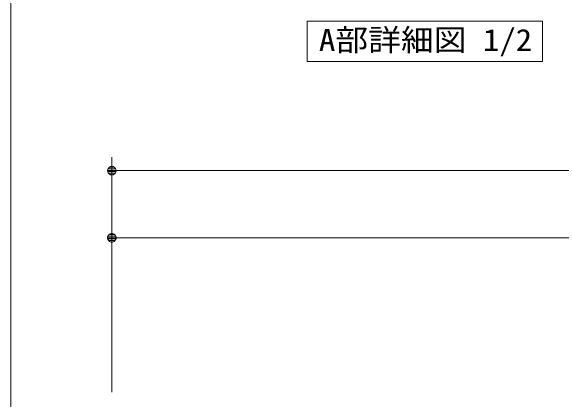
# Model space of a CAD drawing. Units: millimetres, scale not verified. Extents: x -6062 to 6062, y -3045 to 3045.
# Drawn here: x -5788 to -4969, y 1430 to 2008 of the extents above; entities that cross this region are included whole.
import ezdxf
from ezdxf.enums import TextEntityAlignment as Align

# ---------------------------------------------------------------- set-up
doc = ezdxf.new("R2010")
doc.units = ezdxf.units.MM
doc.header["$LTSCALE"] = 20
for name, color, linetype, lineweight in [('0-0_2寸法-1', 7, 'Continuous', 9), ('0-1_0', 7, 'Continuous', 9), ('0-2_2寸法-3', 7, 'Continuous', 9), ('0-4_1図面枠', 7, 'Continuous', 9)]:
    doc.layers.add(name, color=color, linetype=linetype, lineweight=lineweight)
doc.styles.add('ＭＳ ゴシック', font='')
doc.styles.get('ＭＳ ゴシック').set_extended_font_data('MS Gothic')

# ---------------------------------------------------------------- blocks, each defined once
blk = doc.blocks.new('_Dot')
at = {"layer": '0-1_0'}
for p, q in [((-10, 0), (-20, 0)), ((9.78, 2), (-9.78, 2)), ((7.99, 6), (-7.99, 6)), ((9.16, -3.98), (-9.16, -3.98)), ((6, -7.98), (-6, -7.98))]:
    blk.add_line(p, q, dxfattribs=at)
for points in [[(10, 0), (9.92, 1.25), (9.69, 2.49), (9.3, 3.68), (8.76, 4.82), (8.09, 5.88), (7.29, 6.85), (6.37, 7.71), (5.36, 8.44), (4.26, 9.05), (3.09, 9.51), (1.87, 9.82), (0.63, 9.98), (-0.63, 9.98), (-1.87, 9.82), (-3.09, 9.51), (-4.26, 9.05), (-5.36, 8.44), (-6.37, 7.71), (-7.29, 6.85), (-8.09, 5.88), (-8.76, 4.82), (-9.3, 3.68), (-9.69, 2.49), (-9.92, 1.25), (-10, 0), (0, 0)], [(-10, 0), (-9.92, -1.25), (-9.69, -2.49), (-9.3, -3.68), (-8.76, -4.82), (-8.09, -5.88), (-7.29, -6.85), (-6.37, -7.71), (-5.36, -8.44), (-4.26, -9.05), (-3.09, -9.51), (-1.87, -9.82), (-0.63, -9.98), (0.63, -9.98), (1.87, -9.82), (3.09, -9.51), (4.26, -9.05), (5.36, -8.44), (6.37, -7.71), (7.29, -6.85), (8.09, -5.88), (8.76, -4.82), (9.3, -3.68), (9.69, -2.49), (9.92, -1.25), (10, 0), (0, 0)]]:
    blk.add_lwpolyline(points, close=True, dxfattribs=at)
blk = doc.blocks.new('グループ-164')
at = {"layer": '0-2_2寸法-3'}
blk.add_lwpolyline([(-71192.5, 39854.4), (-64192.5, 39854.4), (-64192.5, 38654.4), (-71192.5, 38654.4)], close=True, dxfattribs=at)
at = {"layer": '0-2_2寸法-3', "style": 'ＭＳ ゴシック', "width": 1.1}
blk.add_text('A部詳細図 1/2', height=650.9, dxfattribs=at).set_placement((-70839.4, 38772), align=Align.BOTTOM_LEFT)
blk = doc.blocks.new('グループ-169')
at = {"layer": '0-4_1図面枠'}
blk.add_lwpolyline([(-80000, 55400), (80000, 55400), (80000, -55400), (-80000, -55400)], close=True, dxfattribs=at)
blk = doc.blocks.new('図面枠')
at = {"layer": '0-4_1図面枠'}
blk.add_blockref('グループ-169', (0, 0), dxfattribs=at)

msp = doc.modelspace()

# ---------------------------------------------------------------- linework, layer by layer
at = {"layer": '0-0_2寸法-1'}
for p, q in [((-5637.5, 1690), (-5637.5, 1790)), ((-898.21, 1770), (-5624.79, 1770)), ((-5637.5, 1440), (-5637.5, 1690)), ((-2098.21, 1670), (-5624.79, 1670))]:
    msp.add_line(p, q, dxfattribs=at)

# ---------------------------------------------------------------- block references
at = {"layer": '0-0_2寸法-1', "xscale": 0.6356201, "yscale": 0.6356201, "rotation": 180}
for p in [(-5637.5, 1770), (-5637.5, 1670)]:
    msp.add_blockref('_Dot', p, dxfattribs=at)
at = {"layer": '0-2_2寸法-3', "xscale": 0.05, "yscale": 0.05}
msp.add_blockref('グループ-164', (-1787.5, 0), dxfattribs=at)
at = {"layer": '0-4_1図面枠', "xscale": 0.05, "yscale": 0.05}
msp.add_blockref('図面枠', (-1787.5, 0), dxfattribs=at)

doc.saveas('drawing.dxf')
